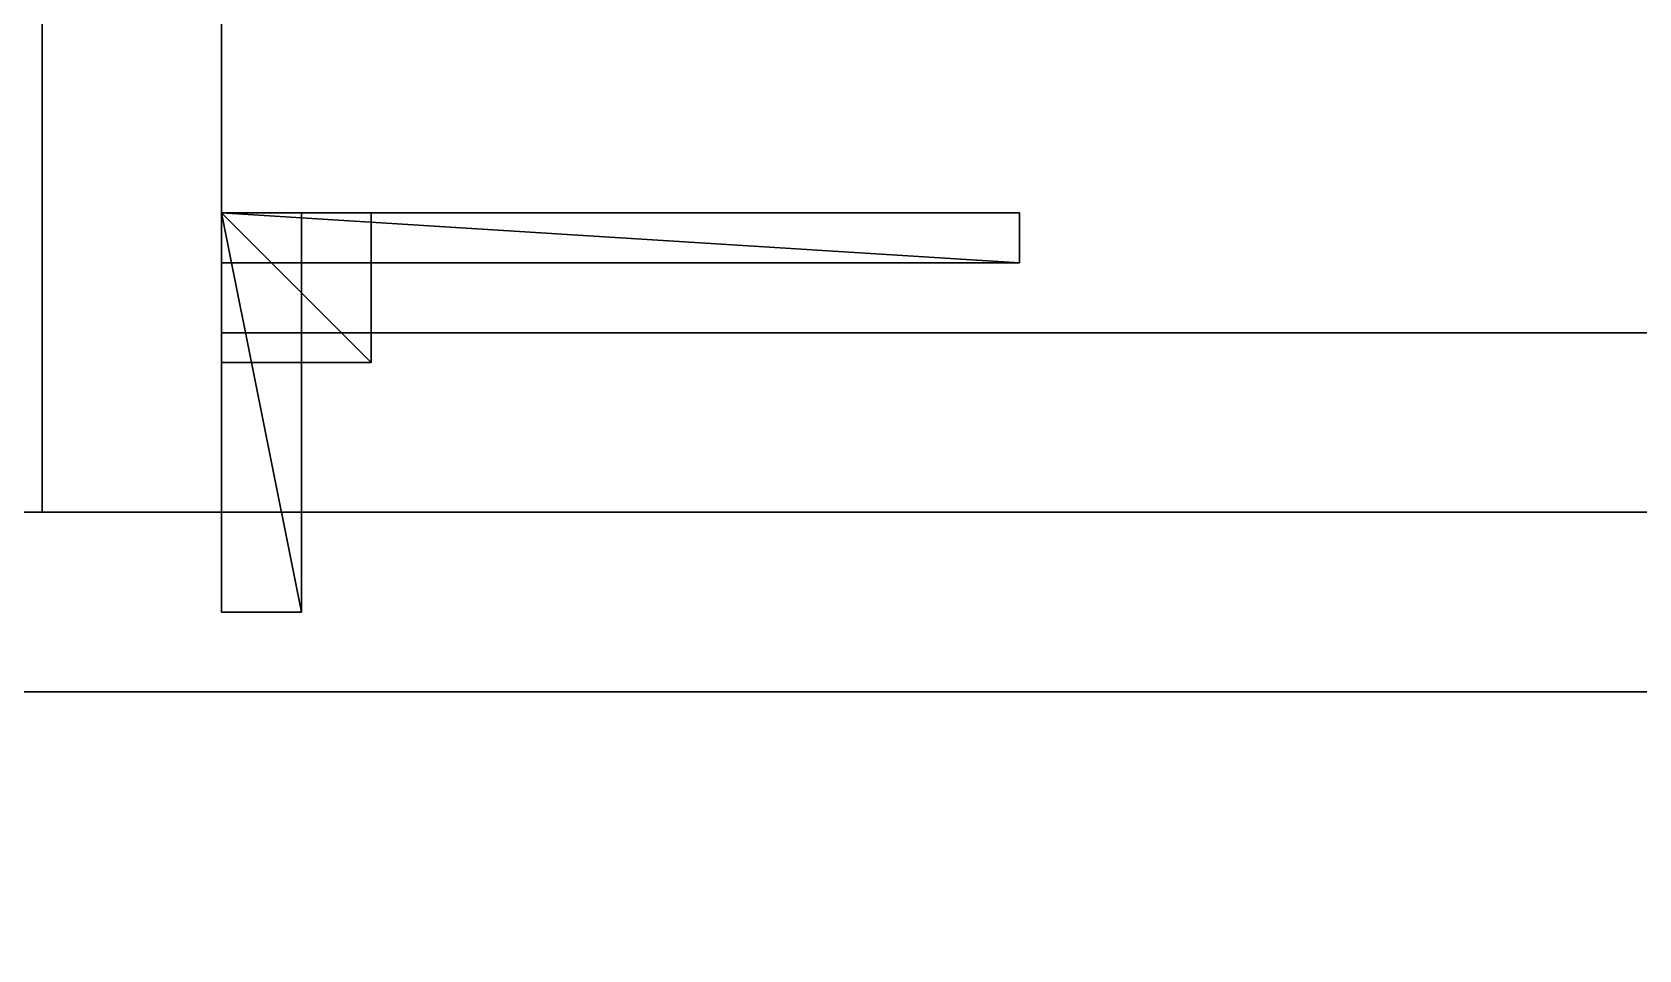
# Model space of a CAD drawing. Extents: x 0 to 6014, y -2463 to 0.
# Drawn here: x 3052 to 3213.1, y -2076.9 to -1984.9 of the extents above; entities that cross this region are included whole.
import ezdxf

# ---------------------------------------------------------------- set-up
doc = ezdxf.new("R2010")
doc.units = 0
for name, color, linetype in [('LAYER0', 7, 'CONTINUOUS'), ('LAYER1', 7, 'CONTINUOUS'), ('LAYER381', 7, 'CONTINUOUS'), ('LAYER427', 7, 'CONTINUOUS'), ('LAYER463', 7, 'CONTINUOUS'), ('LAYER472', 2, 'CONTINUOUS'), ('LAYER473', 7, 'CONTINUOUS'), ('LAYER474', 253, 'CONTINUOUS'), ('LAYER475', 253, 'CONTINUOUS'), ('LAYER476', 253, 'CONTINUOUS'), ('LAYER477', 253, 'CONTINUOUS'), ('LAYER478', 253, 'CONTINUOUS'), ('LAYER479', 253, 'CONTINUOUS'), ('LAYER480', 7, 'CONTINUOUS'), ('LAYER482', 7, 'CONTINUOUS'), ('LAYER564', 251, 'CONTINUOUS')]:
    doc.layers.add(name, color=color, linetype=linetype)

msp = doc.modelspace()

# ---------------------------------------------------------------- linework, layer by layer
at = {"layer": 'LAYER0'}
for points, invisible_edges in [([(2107, -1850), (4585, -10), (2107, -2463), (2107, -1850)], 3), ([(2107, -2463), (4585, -10), (4585, -650), (2107, -2463)], 5), ([(2107, -2463), (4585, -650), (6013.69, -2463), (2107, -2463)], 3), ([(2107, -1850, 5), (6013.69, -2463, 5), (4585, -650, 5), (2107, -1850, 5)], 7), ([(6013.69, -2463, 5), (2107, -1850, 5), (2107, -2463, 5), (6013.69, -2463, 5)], 1)]:
    msp.add_3dface(points, dxfattribs=dict(at, invisible_edges=invisible_edges))
at = {"layer": 'LAYER381', "invisible_edges": 1}
for points in [[(3612, -1703, 895), (2257, -2303, 895), (2257, -1703, 895), (3612, -1703, 895)], [(2257, -2303, 895), (3612, -1703, 895), (3612, -2303, 895), (2257, -2303, 895)], [(3612, -2303, 915), (2257, -1703, 915), (2257, -2303, 915), (3612, -2303, 915)], [(2257, -1703, 915), (3612, -2303, 915), (3612, -1703, 915), (2257, -1703, 915)]]:
    msp.add_3dface(points, dxfattribs=at)
at = {"layer": 'LAYER427', "invisible_edges": 1}
for points in [[(3053, -2033, 155), (3035, -1733, 155), (3053, -1733, 155), (3053, -2033, 155)], [(3035, -1733, 155), (3053, -2033, 155), (3035, -2033, 155), (3035, -1733, 155)], [(3035, -2033, 895), (3053, -1733, 895), (3035, -1733, 895), (3035, -2033, 895)], [(3053, -1733, 895), (3035, -2033, 895), (3053, -2033, 895), (3053, -1733, 895)], [(3053, -1733, 895), (3053, -2033, 155), (3053, -1733, 155), (3053, -1733, 895)], [(3053, -2033, 155), (3053, -1733, 895), (3053, -2033, 895), (3053, -2033, 155)], [(3053, -2033, 155), (3035, -2033, 895), (3035, -2033, 155), (3053, -2033, 155)], [(3035, -2033, 895), (3053, -2033, 155), (3053, -2033, 895), (3035, -2033, 895)]]:
    msp.add_3dface(points, dxfattribs=at)
at = {"layer": 'LAYER463', "invisible_edges": 1}
for points in [[(3071, -2033, 155), (3053, -1733, 155), (3071, -1733, 155), (3071, -2033, 155)], [(3053, -1733, 155), (3071, -2033, 155), (3053, -2033, 155), (3053, -1733, 155)], [(3053, -2033, 895), (3071, -1733, 895), (3053, -1733, 895), (3053, -2033, 895)], [(3071, -1733, 895), (3053, -2033, 895), (3071, -2033, 895), (3071, -1733, 895)], [(3053, -1733, 155), (3053, -2033, 895), (3053, -1733, 895), (3053, -1733, 155)], [(3053, -2033, 895), (3053, -1733, 155), (3053, -2033, 155), (3053, -2033, 895)], [(3071, -2033, 155), (3071, -1733, 895), (3071, -2033, 895), (3071, -2033, 155)], [(3071, -1733, 895), (3071, -2033, 155), (3071, -1733, 155), (3071, -1733, 895)], [(3053, -2033, 895), (3071, -2033, 155), (3071, -2033, 895), (3053, -2033, 895)], [(3071, -2033, 155), (3053, -2033, 895), (3053, -2033, 155), (3071, -2033, 155)]]:
    msp.add_3dface(points, dxfattribs=at)
at = {"layer": 'LAYER472'}
for points in [[(3071, -2003, 865.5), (3151, -2008, 865.5), (3151, -2003, 865.5), (3071, -2003, 865.5)], [(3071, -2008, 865.5), (3151, -2008, 865.5), (3071, -2003, 865.5), (3071, -2008, 865.5)], [(3071, -2003, 842.5), (3071, -2008, 865.5), (3071, -2003, 865.5), (3071, -2003, 842.5)], [(3071, -2008, 842.5), (3071, -2008, 865.5), (3071, -2003, 842.5), (3071, -2008, 842.5)], [(3151, -2003, 842.5), (3071, -2003, 865.5), (3151, -2003, 865.5), (3151, -2003, 842.5)], [(3071, -2003, 842.5), (3071, -2003, 865.5), (3151, -2003, 842.5), (3071, -2003, 842.5)], [(3151, -2008, 842.5), (3071, -2003, 842.5), (3151, -2003, 842.5), (3151, -2008, 842.5)], [(3071, -2008, 842.5), (3071, -2003, 842.5), (3151, -2008, 842.5), (3071, -2008, 842.5)], [(3151, -2003, 865.5), (3151, -2008, 842.5), (3151, -2003, 842.5), (3151, -2003, 865.5)], [(3151, -2008, 865.5), (3151, -2008, 842.5), (3151, -2003, 865.5), (3151, -2008, 865.5)], [(3151, -2008, 865.5), (3071, -2008, 842.5), (3151, -2008, 842.5), (3151, -2008, 865.5)], [(3071, -2008, 865.5), (3071, -2008, 842.5), (3151, -2008, 865.5), (3071, -2008, 865.5)]]:
    msp.add_3dface(points, dxfattribs=at)
at = {"layer": 'LAYER473', "invisible_edges": 1}
for points in [[(3071, -2003, 865.5), (3151, -2003, 842.5), (3071, -2003, 842.5), (3071, -2003, 865.5)], [(3151, -2003, 842.5), (3071, -2003, 865.5), (3151, -2003, 865.5), (3151, -2003, 842.5)], [(3071, -2003, 865.5), (3151, -2008, 865.5), (3151, -2003, 865.5), (3071, -2003, 865.5)], [(3151, -2008, 865.5), (3071, -2003, 865.5), (3071, -2008, 865.5), (3151, -2008, 865.5)], [(3071, -2008, 842.5), (3151, -2003, 842.5), (3151, -2008, 842.5), (3071, -2008, 842.5)], [(3151, -2003, 842.5), (3071, -2008, 842.5), (3071, -2003, 842.5), (3151, -2003, 842.5)], [(3071, -2008, 842.5), (3071, -2003, 865.5), (3071, -2003, 842.5), (3071, -2008, 842.5)], [(3071, -2003, 865.5), (3071, -2008, 842.5), (3071, -2008, 865.5), (3071, -2003, 865.5)], [(3151, -2008, 865.5), (3151, -2003, 842.5), (3151, -2003, 865.5), (3151, -2008, 865.5)], [(3151, -2003, 842.5), (3151, -2008, 865.5), (3151, -2008, 842.5), (3151, -2003, 842.5)], [(3151, -2008, 865.5), (3071, -2008, 842.5), (3151, -2008, 842.5), (3151, -2008, 865.5)], [(3071, -2008, 842.5), (3151, -2008, 865.5), (3071, -2008, 865.5), (3071, -2008, 842.5)]]:
    msp.add_3dface(points, dxfattribs=at)
at = {"layer": 'LAYER474'}
for points in [[(3071, -2003, 865.5), (3086, -2018, 865.5), (3086, -2003, 865.5), (3071, -2003, 865.5)], [(3071, -2018, 865.5), (3086, -2018, 865.5), (3071, -2003, 865.5), (3071, -2018, 865.5)], [(3071, -2003, 850.5), (3071, -2018, 865.5), (3071, -2003, 865.5), (3071, -2003, 850.5)], [(3071, -2018, 850.5), (3071, -2018, 865.5), (3071, -2003, 850.5), (3071, -2018, 850.5)], [(3086, -2003, 850.5), (3071, -2003, 865.5), (3086, -2003, 865.5), (3086, -2003, 850.5)], [(3071, -2003, 850.5), (3071, -2003, 865.5), (3086, -2003, 850.5), (3071, -2003, 850.5)], [(3086, -2018, 850.5), (3071, -2003, 850.5), (3086, -2003, 850.5), (3086, -2018, 850.5)], [(3071, -2018, 850.5), (3071, -2003, 850.5), (3086, -2018, 850.5), (3071, -2018, 850.5)], [(3086, -2003, 865.5), (3086, -2018, 850.5), (3086, -2003, 850.5), (3086, -2003, 865.5)], [(3086, -2018, 865.5), (3086, -2018, 850.5), (3086, -2003, 865.5), (3086, -2018, 865.5)], [(3086, -2018, 865.5), (3071, -2018, 850.5), (3086, -2018, 850.5), (3086, -2018, 865.5)], [(3071, -2018, 865.5), (3071, -2018, 850.5), (3086, -2018, 865.5), (3071, -2018, 865.5)]]:
    msp.add_3dface(points, dxfattribs=at)
at = {"layer": 'LAYER475'}
for points in [[(3071, -2003, 865.5), (3086, -2018, 865.5), (3086, -2003, 865.5), (3071, -2003, 865.5)], [(3071, -2018, 865.5), (3086, -2018, 865.5), (3071, -2003, 865.5), (3071, -2018, 865.5)], [(3071, -2003, 850.5), (3071, -2018, 865.5), (3071, -2003, 865.5), (3071, -2003, 850.5)], [(3071, -2018, 850.5), (3071, -2018, 865.5), (3071, -2003, 850.5), (3071, -2018, 850.5)], [(3086, -2003, 850.5), (3071, -2003, 865.5), (3086, -2003, 865.5), (3086, -2003, 850.5)], [(3071, -2003, 850.5), (3071, -2003, 865.5), (3086, -2003, 850.5), (3071, -2003, 850.5)], [(3086, -2018, 850.5), (3071, -2003, 850.5), (3086, -2003, 850.5), (3086, -2018, 850.5)], [(3071, -2018, 850.5), (3071, -2003, 850.5), (3086, -2018, 850.5), (3071, -2018, 850.5)], [(3086, -2003, 865.5), (3086, -2018, 850.5), (3086, -2003, 850.5), (3086, -2003, 865.5)], [(3086, -2018, 865.5), (3086, -2018, 850.5), (3086, -2003, 865.5), (3086, -2018, 865.5)], [(3086, -2018, 865.5), (3071, -2018, 850.5), (3086, -2018, 850.5), (3086, -2018, 865.5)], [(3071, -2018, 865.5), (3071, -2018, 850.5), (3086, -2018, 865.5), (3071, -2018, 865.5)]]:
    msp.add_3dface(points, dxfattribs=at)
at = {"layer": 'LAYER476'}
for points in [[(3071, -2003, 865.5), (3086, -2018, 865.5), (3086, -2003, 865.5), (3071, -2003, 865.5)], [(3071, -2018, 865.5), (3086, -2018, 865.5), (3071, -2003, 865.5), (3071, -2018, 865.5)], [(3071, -2003, 850.5), (3071, -2018, 865.5), (3071, -2003, 865.5), (3071, -2003, 850.5)], [(3071, -2018, 850.5), (3071, -2018, 865.5), (3071, -2003, 850.5), (3071, -2018, 850.5)], [(3086, -2003, 850.5), (3071, -2003, 865.5), (3086, -2003, 865.5), (3086, -2003, 850.5)], [(3071, -2003, 850.5), (3071, -2003, 865.5), (3086, -2003, 850.5), (3071, -2003, 850.5)], [(3086, -2018, 850.5), (3071, -2003, 850.5), (3086, -2003, 850.5), (3086, -2018, 850.5)], [(3071, -2018, 850.5), (3071, -2003, 850.5), (3086, -2018, 850.5), (3071, -2018, 850.5)], [(3086, -2003, 865.5), (3086, -2018, 850.5), (3086, -2003, 850.5), (3086, -2003, 865.5)], [(3086, -2018, 865.5), (3086, -2018, 850.5), (3086, -2003, 865.5), (3086, -2018, 865.5)], [(3086, -2018, 865.5), (3071, -2018, 850.5), (3086, -2018, 850.5), (3086, -2018, 865.5)], [(3071, -2018, 865.5), (3071, -2018, 850.5), (3086, -2018, 865.5), (3071, -2018, 865.5)]]:
    msp.add_3dface(points, dxfattribs=at)
at = {"layer": 'LAYER477'}
for points in [[(3071, -2003, 865.5), (3086, -2018, 865.5), (3086, -2003, 865.5), (3071, -2003, 865.5)], [(3071, -2018, 865.5), (3086, -2018, 865.5), (3071, -2003, 865.5), (3071, -2018, 865.5)], [(3071, -2003, 850.5), (3071, -2018, 865.5), (3071, -2003, 865.5), (3071, -2003, 850.5)], [(3071, -2018, 850.5), (3071, -2018, 865.5), (3071, -2003, 850.5), (3071, -2018, 850.5)], [(3086, -2003, 850.5), (3071, -2003, 865.5), (3086, -2003, 865.5), (3086, -2003, 850.5)], [(3071, -2003, 850.5), (3071, -2003, 865.5), (3086, -2003, 850.5), (3071, -2003, 850.5)], [(3086, -2018, 850.5), (3071, -2003, 850.5), (3086, -2003, 850.5), (3086, -2018, 850.5)], [(3071, -2018, 850.5), (3071, -2003, 850.5), (3086, -2018, 850.5), (3071, -2018, 850.5)], [(3086, -2003, 865.5), (3086, -2018, 850.5), (3086, -2003, 850.5), (3086, -2003, 865.5)], [(3086, -2018, 865.5), (3086, -2018, 850.5), (3086, -2003, 865.5), (3086, -2018, 865.5)], [(3086, -2018, 865.5), (3071, -2018, 850.5), (3086, -2018, 850.5), (3086, -2018, 865.5)], [(3071, -2018, 865.5), (3071, -2018, 850.5), (3086, -2018, 865.5), (3071, -2018, 865.5)]]:
    msp.add_3dface(points, dxfattribs=at)
at = {"layer": 'LAYER478'}
for points in [[(3071, -2003, 865.5), (3079, -2043, 865.5), (3079, -2003, 865.5), (3071, -2003, 865.5)], [(3071, -2043, 865.5), (3079, -2043, 865.5), (3071, -2003, 865.5), (3071, -2043, 865.5)], [(3071, -2003, 857.5), (3071, -2043, 865.5), (3071, -2003, 865.5), (3071, -2003, 857.5)], [(3071, -2043, 857.5), (3071, -2043, 865.5), (3071, -2003, 857.5), (3071, -2043, 857.5)], [(3079, -2003, 857.5), (3071, -2003, 865.5), (3079, -2003, 865.5), (3079, -2003, 857.5)], [(3071, -2003, 857.5), (3071, -2003, 865.5), (3079, -2003, 857.5), (3071, -2003, 857.5)], [(3079, -2043, 857.5), (3071, -2003, 857.5), (3079, -2003, 857.5), (3079, -2043, 857.5)], [(3071, -2043, 857.5), (3071, -2003, 857.5), (3079, -2043, 857.5), (3071, -2043, 857.5)], [(3079, -2003, 865.5), (3079, -2043, 857.5), (3079, -2003, 857.5), (3079, -2003, 865.5)], [(3079, -2043, 865.5), (3079, -2043, 857.5), (3079, -2003, 865.5), (3079, -2043, 865.5)], [(3079, -2043, 865.5), (3071, -2043, 857.5), (3079, -2043, 857.5), (3079, -2043, 865.5)], [(3071, -2043, 865.5), (3071, -2043, 857.5), (3079, -2043, 865.5), (3071, -2043, 865.5)]]:
    msp.add_3dface(points, dxfattribs=at)
at = {"layer": 'LAYER479'}
for points in [[(3071, -2003, 865.5), (3151, -2008, 865.5), (3151, -2003, 865.5), (3071, -2003, 865.5)], [(3071, -2008, 865.5), (3151, -2008, 865.5), (3071, -2003, 865.5), (3071, -2008, 865.5)], [(3071, -2003, 849.5), (3071, -2008, 865.5), (3071, -2003, 865.5), (3071, -2003, 849.5)], [(3071, -2008, 849.5), (3071, -2008, 865.5), (3071, -2003, 849.5), (3071, -2008, 849.5)], [(3151, -2003, 849.5), (3071, -2003, 865.5), (3151, -2003, 865.5), (3151, -2003, 849.5)], [(3071, -2003, 849.5), (3071, -2003, 865.5), (3151, -2003, 849.5), (3071, -2003, 849.5)], [(3151, -2008, 849.5), (3071, -2003, 849.5), (3151, -2003, 849.5), (3151, -2008, 849.5)], [(3071, -2008, 849.5), (3071, -2003, 849.5), (3151, -2008, 849.5), (3071, -2008, 849.5)], [(3151, -2003, 865.5), (3151, -2008, 849.5), (3151, -2003, 849.5), (3151, -2003, 865.5)], [(3151, -2008, 865.5), (3151, -2008, 849.5), (3151, -2003, 865.5), (3151, -2008, 865.5)], [(3151, -2008, 865.5), (3071, -2008, 849.5), (3151, -2008, 849.5), (3151, -2008, 865.5)], [(3071, -2008, 865.5), (3071, -2008, 849.5), (3151, -2008, 865.5), (3071, -2008, 865.5)]]:
    msp.add_3dface(points, dxfattribs=at)
at = {"layer": 'LAYER480', "invisible_edges": 1}
for points in [[(3071, -2033, 156), (3535, -1733, 156), (3535, -2033, 156), (3071, -2033, 156)], [(3535, -1733, 156), (3071, -2033, 156), (3071, -1733, 156), (3535, -1733, 156)], [(3071, -2033, 156), (3071, -1733, 174), (3071, -1733, 156), (3071, -2033, 156)], [(3071, -1733, 174), (3071, -2033, 156), (3071, -2033, 174), (3071, -1733, 174)], [(3071, -1733, 174), (3535, -2033, 174), (3535, -1733, 174), (3071, -1733, 174)], [(3535, -2033, 174), (3071, -1733, 174), (3071, -2033, 174), (3535, -2033, 174)], [(3535, -2033, 174), (3071, -2033, 156), (3535, -2033, 156), (3535, -2033, 174)], [(3071, -2033, 156), (3535, -2033, 174), (3071, -2033, 174), (3071, -2033, 156)]]:
    msp.add_3dface(points, dxfattribs=at)
at = {"layer": 'LAYER482', "invisible_edges": 1}
for points in [[(3071, -2015, 775), (3535, -2033, 775), (3071, -2033, 775), (3071, -2015, 775)], [(3535, -2033, 775), (3071, -2015, 775), (3535, -2015, 775), (3535, -2033, 775)], [(3071, -2033, 895), (3071, -2015, 775), (3071, -2033, 775), (3071, -2033, 895)], [(3071, -2015, 775), (3071, -2033, 895), (3071, -2015, 895), (3071, -2015, 775)], [(3535, -2015, 895), (3071, -2033, 895), (3535, -2033, 895), (3535, -2015, 895)], [(3071, -2033, 895), (3535, -2015, 895), (3071, -2015, 895), (3071, -2033, 895)], [(3071, -2015, 775), (3535, -2015, 895), (3535, -2015, 775), (3071, -2015, 775)], [(3535, -2015, 895), (3071, -2015, 775), (3071, -2015, 895), (3535, -2015, 895)], [(3071, -2033, 895), (3535, -2033, 775), (3535, -2033, 895), (3071, -2033, 895)], [(3535, -2033, 775), (3071, -2033, 895), (3071, -2033, 775), (3535, -2033, 775)]]:
    msp.add_3dface(points, dxfattribs=at)
at = {"layer": 'LAYER564', "invisible_edges": 1}
for points in [[(3571, -2033, 895), (2257, -2033, 5), (2257, -2033, 895), (3571, -2033, 895)], [(2257, -2033, 5), (3571, -2033, 895), (3571, -2033, 5), (2257, -2033, 5)], [(3571, -2051, 5), (2257, -2033, 5), (3571, -2033, 5), (3571, -2051, 5)], [(2257, -2033, 5), (3571, -2051, 5), (2257, -2051, 5), (2257, -2033, 5)], [(2257, -2051, 895), (3571, -2033, 895), (2257, -2033, 895), (2257, -2051, 895)], [(3571, -2033, 895), (2257, -2051, 895), (3571, -2051, 895), (3571, -2033, 895)], [(3571, -2051, 5), (2257, -2051, 895), (2257, -2051, 5), (3571, -2051, 5)], [(2257, -2051, 895), (3571, -2051, 5), (3571, -2051, 895), (2257, -2051, 895)]]:
    msp.add_3dface(points, dxfattribs=at)

# ---------------------------------------------------------------- meshes
at = {"layer": 'LAYER1'}
mesh = msp.add_polymesh((11, 2), dxfattribs=at)
for k, corner in enumerate([(2257, -1700, 2554), (2257, -2463, 2554), (150, -1700, 2554), (2257, -1700, 2554), (150, -170, 2554), (150, -1700, 2554), (933, -170, 2554), (150, -170, 2554), (933, -430, 2554), (933, -170, 2554), (1658, -430, 2554), (933, -430, 2554), (1658, -160, 2554), (1658, -430, 2554), (4428, -160, 2554), (1658, -160, 2554), (4428, -800, 2554), (4428, -160, 2554), (6013.688, -800, 2554), (4428, -800, 2554), (6013.688, -650, 2554), (4578, -650, 2554)]):
    mesh.set_mesh_vertex(divmod(k, 2), corner)

doc.saveas('drawing.dxf')
